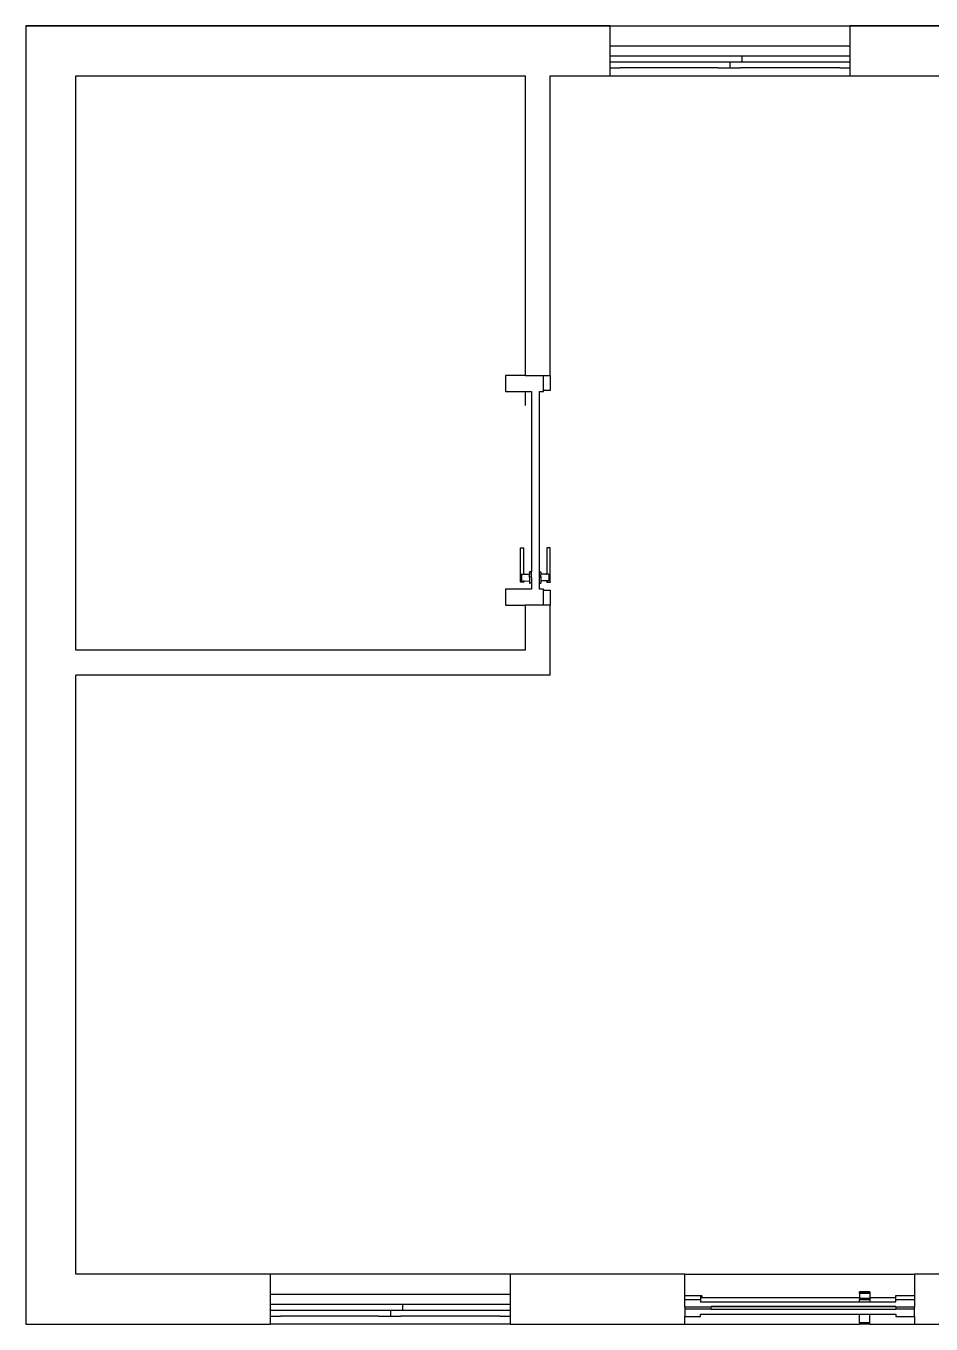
# Model space of a CAD drawing. Header units: millimetres. Extents: x -27866 to 69340, y 57830 to 119705.
# Drawn here: x 1121 to 5653, y 113205 to 119705 of the extents above; entities that cross this region are included whole.
import ezdxf

# ---------------------------------------------------------------- set-up
doc = ezdxf.new("R2010")
doc.units = ezdxf.units.MM
doc.layers.add('SectionCutEdges', color=7, linetype='Continuous')

msp = doc.modelspace()

# ---------------------------------------------------------------- linework, layer by layer
for p, q in [((1120.79975, 119705.38105), (9370.79975, 119705.38105)), ((4045.79975, 119705.38105), (5245.79975, 119705.38105)), ((4045.79975, 119605.38105), (5245.79975, 119605.38105)), ((4045.79975, 119555.38105), (4705.79975, 119555.38105)), ((4585.79975, 119495.38105), (4095.79975, 119495.38105)), ((5195.79975, 119495.38105), (4698.58862, 119495.38105)), ((4705.79975, 119525.38105), (5245.79975, 119525.38105)), ((4045.79975, 119455.38105), (5245.79975, 119455.38105)), ((3745.79975, 117955.38105), (3745.79975, 117880.38105)), ((3620.79975, 117874.86706), (3620.79975, 117805.38105)), ((3745.79975, 117880.38105), (3712.78753, 117880.38105)), ((3596.95032, 117091.64066), (3596.98892, 117091.93836)), ((3597.1832, 116921.44083), (3596.95032, 117091.64066)), ((3596.98892, 117091.93836), (3597.1029, 117092.21588)), ((3597.1029, 117092.21588), (3597.28451, 117092.45431)), ((3597.28451, 117092.45431), (3597.52135, 117092.63741)), ((3597.52135, 117092.63741), (3597.7973, 117092.75269)), ((3597.7973, 117092.75269), (3598.09354, 117092.7923)), ((3598.09354, 117092.7923), (3612.97593, 117092.81362)), ((3612.97593, 117092.81362), (3613.27228, 117092.77486)), ((3613.27228, 117092.77486), (3613.54854, 117092.66037)), ((3613.54854, 117092.66037), (3613.78588, 117092.47795)), ((3613.78588, 117092.47795), (3613.96814, 117092.24004)), ((3613.96814, 117092.24004), (3614.08288, 117091.96285)), ((3614.08288, 117091.96285), (3614.1223, 117091.66526)), ((3614.26272, 116960.52615), (3614.1223, 117091.66526)), ((3728.5957, 117091.69242), (3728.54095, 116960.43834)), ((3728.63467, 117091.99006), (3728.5957, 117091.69242)), ((3728.74901, 117092.26744), (3728.63467, 117091.99006)), ((3728.93091, 117092.50563), (3728.74901, 117092.26744)), ((3729.16799, 117092.68841), (3728.93091, 117092.50563)), ((3729.44408, 117092.80333), (3729.16799, 117092.68841)), ((3729.74037, 117092.84255), (3729.44408, 117092.80333)), ((3744.62277, 117092.84421), (3729.74037, 117092.84255)), ((3744.91907, 117092.80506), (3744.62277, 117092.84421)), ((3745.19519, 117092.69021), (3744.91907, 117092.80506)), ((3745.4323, 117092.50748), (3745.19519, 117092.69021)), ((3745.61426, 117092.26932), (3745.4323, 117092.50748)), ((3745.72866, 117091.99198), (3745.61426, 117092.26932)), ((3745.7677, 117091.69434), (3745.72866, 117091.99198)), ((3745.78675, 116921.49434), (3745.7677, 117091.69434)), ((3602.89387, 116959.69669), (3602.85526, 116959.39899)), ((3602.85526, 116959.39899), (3602.89932, 116927.19902)), ((3603.00785, 116959.97421), (3602.89387, 116959.69669)), ((3603.18946, 116960.21264), (3603.00785, 116959.97421)), ((3603.4263, 116960.39574), (3603.18946, 116960.21264)), ((3603.4263, 116960.39574), (3603.70225, 116960.51102)), ((3603.70225, 116960.51102), (3603.99849, 116960.55063)), ((3603.99849, 116960.55063), (3613.15688, 116960.56375)), ((3613.45323, 116960.52499), (3613.15688, 116960.56375)), ((3613.67284, 116960.5253), (3613.45323, 116960.52499)), ((3613.72933, 116960.52538), (3613.67284, 116960.5253)), ((3613.72933, 116960.52538), (3613.74947, 116960.5646)), ((3613.96643, 116960.52572), (3613.72933, 116960.52538)), ((3613.74947, 116960.5646), (3613.96643, 116960.52572)), ((3613.96643, 116960.52572), (3614.14831, 116960.56517)), ((3614.14831, 116960.56517), (3614.26272, 116960.52615)), ((3614.26272, 116960.52615), (3614.30168, 116960.56539)), ((3614.26272, 116960.52615), (3614.26288, 116960.41126)), ((3614.26288, 116960.41126), (3614.30199, 116960.33562)), ((3614.26304, 116960.29304), (3614.30199, 116960.33562)), ((3614.26313, 116960.22851), (3614.26304, 116960.29304)), ((3614.26313, 116960.22851), (3614.30242, 116960.02145)), ((3614.26353, 116959.93864), (3614.28192, 116959.99036)), ((3614.26353, 116959.93864), (3614.26384, 116959.71298)), ((3614.26384, 116959.71298), (3614.30325, 116959.41539)), ((3614.28192, 116959.99036), (3614.30242, 116960.02145)), ((3614.30168, 116960.56539), (3614.56641, 116960.52658)), ((3614.30325, 116959.41539), (3614.30199, 116960.33562)), ((3614.30199, 116960.33562), (3614.30325, 116959.41539)), ((3614.34185, 116959.71309), (3614.30325, 116959.41539)), ((3614.45584, 116959.99061), (3614.34185, 116959.71309)), ((3614.58701, 116960.22897), (3614.45584, 116959.99061)), ((3614.56641, 116960.52658), (3614.77587, 116960.56607)), ((3614.63744, 116960.22904), (3614.58701, 116960.22897)), ((3614.81578, 116960.41205), (3614.63744, 116960.22904)), ((3614.88318, 116960.52704), (3614.77587, 116960.56607)), ((3614.87429, 116960.41214), (3614.81578, 116960.41205)), ((3615.08232, 116960.52732), (3614.87429, 116960.41214)), ((3615.08232, 116960.52732), (3614.88318, 116960.52704)), ((3615.08232, 116960.52732), (3615.13973, 116960.56659)), ((3615.15024, 116960.52742), (3615.08232, 116960.52732)), ((3615.13973, 116960.56659), (3615.36846, 116960.56692)), ((3615.36846, 116960.56692), (3615.15024, 116960.52742)), ((3615.36846, 116960.56692), (3641.77685, 116960.60475)), ((3642.0732, 116960.56599), (3641.77685, 116960.60475)), ((3642.34946, 116960.4515), (3642.0732, 116960.56599)), ((3642.58681, 116960.26908), (3642.34946, 116960.4515)), ((3642.58681, 116960.26908), (3642.76906, 116960.03117)), ((3642.76906, 116960.03117), (3642.88381, 116959.75397)), ((3642.90749, 116970.95638), (3642.88381, 116959.75397)), ((3642.88381, 116959.75397), (3642.92322, 116959.45639)), ((3642.90749, 116970.95638), (3642.94609, 116971.25407)), ((3642.93802, 116948.64235), (3642.92322, 116959.45639)), ((3642.93802, 116948.64235), (3642.9772, 116948.52131)), ((3642.93877, 116948.09566), (3642.97743, 116948.35243)), ((3642.93877, 116948.09566), (3642.97813, 116947.83572)), ((3642.93996, 116947.22599), (3642.97813, 116947.83572)), ((3642.97926, 116947.01376), (3642.93996, 116947.22599)), ((3642.97926, 116947.01376), (3642.94151, 116946.09261)), ((3642.98072, 116945.94256), (3642.94151, 116946.09261)), ((3642.98072, 116945.94256), (3642.94332, 116944.77277)), ((3642.94332, 116944.77277), (3642.98243, 116944.69512)), ((3642.94525, 116943.3564), (3642.98243, 116944.69512)), ((3642.94525, 116943.3564), (3642.98609, 116942.01779)), ((3642.94609, 116971.25407), (3643.06008, 116971.53159)), ((3642.94719, 116941.94004), (3642.98609, 116942.01779)), ((3642.94719, 116941.94004), (3642.9878, 116940.77035)), ((3642.949, 116940.62019), (3642.9878, 116940.77035)), ((3642.98927, 116939.69916), (3642.949, 116940.62019)), ((3642.98927, 116939.69916), (3642.95055, 116939.48682)), ((3642.95055, 116939.48682), (3642.99039, 116938.8772)), ((3642.95174, 116938.61715), (3642.99039, 116938.8772)), ((3642.95174, 116938.61715), (3642.9911, 116938.36049)), ((3642.99133, 116938.19161), (3642.95249, 116938.07045)), ((3642.95249, 116938.07045), (3642.96728, 116927.25642)), ((3642.9772, 116948.52131), (3643.09194, 116948.24412)), ((3642.9772, 116948.52131), (3642.97743, 116948.35243)), ((3642.9911, 116938.36049), (3642.99133, 116938.19161)), ((3643.10532, 116938.46913), (3642.99133, 116938.19161)), ((3643.06008, 116971.53159), (3643.24168, 116971.77003)), ((3643.09194, 116948.24412), (3643.2742, 116948.00621)), ((3643.28692, 116938.70756), (3643.10532, 116938.46913)), ((3643.24168, 116971.77003), (3643.47853, 116971.95312)), ((3643.2742, 116948.00621), (3643.51154, 116947.82379)), ((3643.52376, 116938.89066), (3643.28692, 116938.70756)), ((3643.47853, 116971.95312), (3643.75447, 116972.0684)), ((3643.51154, 116947.82379), (3643.7878, 116947.7093)), ((3643.79971, 116939.00594), (3643.52376, 116938.89066)), ((3643.75447, 116972.0684), (3644.05072, 116972.10801)), ((3643.7878, 116947.7093), (3644.08415, 116947.67054)), ((3644.09595, 116939.04555), (3643.79971, 116939.00594)), ((3652.5568, 116972.1202), (3644.05072, 116972.10801)), ((3652.85315, 116972.08144), (3652.5568, 116972.1202)), ((3652.59023, 116947.68272), (3652.88648, 116947.72233)), ((3652.89292, 116939.01969), (3652.60204, 116939.05773)), ((3652.88922, 116972.06649), (3652.85315, 116972.08144)), ((3692.88922, 116972.08842), (3698.84429, 116972.08909)), ((3699.14059, 116972.04994), (3698.84429, 116972.08909)), ((3699.14332, 116947.69081), (3698.84703, 116947.65159)), ((3698.84799, 116939.02659), (3699.14429, 116938.98744)), ((3699.41671, 116971.93508), (3699.14059, 116972.04994)), ((3699.41941, 116947.80572), (3699.14332, 116947.69081)), ((3699.14429, 116938.98744), (3699.42041, 116938.87258)), ((3699.65382, 116971.75235), (3699.41671, 116971.93508)), ((3699.65648, 116947.98851), (3699.41941, 116947.80572)), ((3699.42041, 116938.87258), (3699.65752, 116938.68985)), ((3699.83578, 116971.5142), (3699.65382, 116971.75235)), ((3699.83839, 116948.2267), (3699.65648, 116947.98851)), ((3699.65752, 116938.68985), (3699.83948, 116938.4517)), ((3699.95018, 116971.23685), (3699.83578, 116971.5142)), ((3699.95272, 116948.50407), (3699.83839, 116948.2267)), ((3699.83948, 116938.4517), (3699.95388, 116938.17435)), ((3699.98922, 116970.93922), (3699.95018, 116971.23685)), ((3699.99172, 116948.62517), (3699.95272, 116948.50407)), ((3699.95272, 116948.50407), (3699.95274, 116948.33519)), ((3699.99178, 116948.07847), (3699.95274, 116948.33519)), ((3699.99178, 116948.07847), (3699.9528, 116947.81848)), ((3699.99187, 116947.2088), (3699.9528, 116947.81848)), ((3699.95289, 116946.99652), (3699.99187, 116947.2088)), ((3699.95289, 116946.99652), (3699.992, 116946.07543)), ((3699.95301, 116945.92532), (3699.992, 116946.07543)), ((3699.95301, 116945.92532), (3699.99215, 116944.75558)), ((3699.99215, 116944.75558), (3699.95315, 116944.67788)), ((3699.95315, 116944.67788), (3699.9533, 116943.33921)), ((3699.99231, 116943.33922), (3699.95315, 116944.67788)), ((3699.95345, 116942.00054), (3699.9533, 116943.33921)), ((3699.99231, 116943.33922), (3699.95345, 116942.00054)), ((3699.99247, 116941.92285), (3699.95345, 116942.00054)), ((3699.99247, 116941.92285), (3699.95359, 116940.75311)), ((3699.99261, 116940.603), (3699.95359, 116940.75311)), ((3699.95371, 116939.68191), (3699.99261, 116940.603)), ((3699.95371, 116939.68191), (3699.99274, 116939.46963)), ((3699.99274, 116939.46963), (3699.9538, 116938.85994)), ((3699.99284, 116938.59996), (3699.9538, 116938.85994)), ((3699.99284, 116938.59996), (3699.95386, 116938.34324)), ((3699.95386, 116938.34324), (3699.95388, 116938.17435)), ((3699.95388, 116938.17435), (3699.9929, 116938.05326)), ((3699.98922, 116970.93922), (3700.02948, 116959.73686)), ((3700.02948, 116959.73686), (3699.99051, 116959.43922)), ((3699.99172, 116948.62517), (3699.99051, 116959.43922)), ((3699.9929, 116938.05326), (3699.99411, 116927.23922)), ((3700.14382, 116960.01423), (3700.02948, 116959.73686)), ((3700.32572, 116960.25243), (3700.14382, 116960.01423)), ((3700.32572, 116960.25243), (3700.56279, 116960.43521)), ((3700.56279, 116960.43521), (3700.83888, 116960.55013)), ((3700.83888, 116960.55013), (3701.13518, 116960.58934)), ((3727.54359, 116960.5923), (3701.13518, 116960.58934)), ((3727.77232, 116960.59233), (3727.54359, 116960.5923)), ((3727.54359, 116960.5923), (3727.76188, 116960.55314)), ((3727.76188, 116960.55314), (3727.8298, 116960.55315)), ((3727.8298, 116960.55315), (3727.77232, 116960.59233)), ((3727.8298, 116960.55315), (3728.02893, 116960.55317)), ((3727.8298, 116960.55315), (3728.03799, 116960.43829)), ((3728.02893, 116960.55317), (3728.13618, 116960.59237)), ((3728.03799, 116960.43829), (3728.09651, 116960.43829)), ((3728.09651, 116960.43829), (3728.27511, 116960.25556)), ((3728.3457, 116960.55321), (3728.13618, 116960.59237)), ((3728.27511, 116960.25556), (3728.32554, 116960.25556)), ((3728.32554, 116960.25556), (3728.45707, 116960.0174)), ((3728.3457, 116960.55321), (3728.61038, 116960.59242)), ((3728.45707, 116960.0174), (3728.57146, 116959.74006)), ((3728.54095, 116960.43834), (3728.57146, 116959.74006)), ((3728.57146, 116959.74006), (3728.61051, 116959.44242)), ((3728.64939, 116960.55324), (3728.61038, 116960.59242)), ((3728.61051, 116959.44242), (3728.6104, 116960.36265)), ((3728.6104, 116960.36265), (3728.61051, 116959.44242)), ((3728.75853, 116960.55325), (3728.64939, 116960.55324)), ((3728.75853, 116960.55325), (3728.94569, 116960.55327)), ((3729.16258, 116960.59248), (3728.94569, 116960.55327)), ((3728.94569, 116960.55327), (3729.18278, 116960.5533)), ((3729.18278, 116960.5533), (3729.16258, 116960.59248)), ((3729.18278, 116960.5533), (3729.23928, 116960.55331)), ((3729.23928, 116960.55331), (3729.45888, 116960.55333)), ((3729.75518, 116960.59255), (3729.45888, 116960.55333)), ((3738.91358, 116960.59357), (3729.75518, 116960.59255)), ((3739.20988, 116960.55442), (3738.91358, 116960.59357)), ((3739.48599, 116960.43957), (3739.20988, 116960.55442)), ((3739.48599, 116960.43957), (3739.72311, 116960.25684)), ((3739.72311, 116960.25684), (3739.90507, 116960.01868)), ((3739.90507, 116960.01868), (3740.01946, 116959.74134)), ((3740.01946, 116959.74134), (3740.05851, 116959.4437)), ((3740.05851, 116959.4437), (3740.06211, 116927.2437)), ((3597.1832, 116921.44083), (3597.22261, 116921.14324)), ((3597.22261, 116921.14324), (3597.33736, 116920.86605)), ((3597.33736, 116920.86605), (3597.51961, 116920.62814)), ((3597.75696, 116920.44572), (3597.51961, 116920.62814)), ((3598.03322, 116920.33123), (3597.75696, 116920.44572)), ((3598.32957, 116920.29247), (3598.03322, 116920.33123)), ((3613.21195, 116920.31379), (3598.32957, 116920.29247)), ((3602.93874, 116926.90144), (3602.89932, 116927.19902)), ((3602.93874, 116926.90144), (3603.05348, 116926.62424)), ((3603.23574, 116926.38633), (3603.05348, 116926.62424)), ((3603.47308, 116926.20391), (3603.23574, 116926.38633)), ((3603.74935, 116926.08942), (3603.47308, 116926.20391)), ((3604.04569, 116926.05066), (3603.74935, 116926.08942)), ((3604.04569, 116926.05066), (3613.20409, 116926.06378)), ((3613.20409, 116926.06378), (3613.50038, 116926.06421)), ((3613.5082, 116920.3534), (3613.21195, 116920.31379)), ((3613.71994, 116926.10371), (3613.50038, 116926.06421)), ((3613.5082, 116920.3534), (3613.78414, 116920.46868)), ((3613.71994, 116926.10371), (3613.77643, 116926.10379)), ((3613.77643, 116926.10379), (3613.79668, 116926.06463)), ((3613.78414, 116920.46868), (3614.02099, 116920.65177)), ((3614.01358, 116926.06494), (3613.79668, 116926.06463)), ((3614.20068, 116926.1044), (3614.01358, 116926.06494)), ((3614.20259, 116920.89021), (3614.02099, 116920.65177)), ((3614.30988, 116926.06537), (3614.20068, 116926.1044)), ((3614.20259, 116920.89021), (3614.31658, 116921.16773)), ((3614.34772, 116926.91778), (3614.30902, 116926.69206)), ((3614.30902, 116926.69206), (3614.32755, 116926.64039)), ((3614.34814, 116926.60936), (3614.30942, 116926.40219)), ((3614.30942, 116926.40219), (3614.3095, 116926.33766)), ((3614.3095, 116926.33766), (3614.34857, 116926.29519)), ((3614.34857, 116926.29519), (3614.30967, 116926.21944)), ((3614.30967, 116926.21944), (3614.30988, 116926.06537)), ((3614.30988, 116926.06537), (3614.34888, 116926.06542)), ((3614.30988, 116926.06537), (3614.35518, 116921.46543)), ((3614.35518, 116921.46543), (3614.31658, 116921.16773)), ((3614.32755, 116926.64039), (3614.34814, 116926.60936)), ((3614.34857, 116926.29519), (3614.34772, 116926.91778)), ((3614.34772, 116926.91778), (3614.34857, 116926.29519)), ((3614.34888, 116926.06542), (3614.61351, 116926.10499)), ((3614.50147, 116926.64064), (3614.38673, 116926.91784)), ((3614.63329, 116926.40266), (3614.50147, 116926.64064)), ((3614.61351, 116926.10499), (3614.82308, 116926.0661)), ((3614.68373, 116926.40273), (3614.63329, 116926.40266)), ((3614.86256, 116926.22023), (3614.68373, 116926.40273)), ((3614.93028, 116926.10544), (3614.82308, 116926.0661)), ((3614.92107, 116926.22031), (3614.86256, 116926.22023)), ((3615.12941, 116926.10573), (3614.92107, 116926.22031)), ((3615.12941, 116926.10573), (3614.93028, 116926.10544)), ((3615.19733, 116926.10582), (3615.12941, 116926.10573)), ((3615.12941, 116926.10573), (3615.18694, 116926.06662)), ((3615.18694, 116926.06662), (3615.41567, 116926.06695)), ((3615.41567, 116926.06695), (3615.19733, 116926.10582)), ((3615.41567, 116926.06695), (3641.82406, 116926.10478)), ((3642.1203, 116926.14439), (3641.82406, 116926.10478)), ((3642.39625, 116926.25967), (3642.1203, 116926.14439)), ((3642.63309, 116926.44277), (3642.39625, 116926.25967)), ((3642.8147, 116926.6812), (3642.63309, 116926.44277)), ((3642.92868, 116926.95872), (3642.8147, 116926.6812)), ((3642.96728, 116927.25642), (3642.92868, 116926.95872)), ((3642.92868, 116926.95872), (3642.98302, 116915.75643)), ((3642.98302, 116915.75643), (3643.02243, 116915.45884)), ((3643.13718, 116915.18165), (3643.02243, 116915.45884)), ((3643.13718, 116915.18165), (3643.31943, 116914.94374)), ((3643.31943, 116914.94374), (3643.55678, 116914.76132)), ((3643.55678, 116914.76132), (3643.83304, 116914.64683)), ((3643.83304, 116914.64683), (3644.12939, 116914.60807)), ((3652.63547, 116914.62026), (3644.12939, 116914.60807)), ((3652.63547, 116914.62026), (3652.89564, 116914.65981)), ((3692.89565, 116914.58842), (3698.85073, 116914.58909)), ((3699.14702, 116914.62831), (3698.85073, 116914.58909)), ((3699.42311, 116914.74322), (3699.14702, 116914.62831)), ((3699.66018, 116914.92601), (3699.42311, 116914.74322)), ((3699.84209, 116915.1642), (3699.66018, 116914.92601)), ((3699.84209, 116915.1642), (3699.95642, 116915.44157)), ((3699.9954, 116915.73922), (3699.95642, 116915.44157)), ((3699.99411, 116927.23922), (3700.03315, 116926.94158)), ((3700.03315, 116926.94158), (3699.9954, 116915.73922)), ((3700.03315, 116926.94158), (3700.14755, 116926.66423)), ((3700.14755, 116926.66423), (3700.32951, 116926.42608)), ((3700.32951, 116926.42608), (3700.56662, 116926.24335)), ((3700.56662, 116926.24335), (3700.84274, 116926.1285)), ((3700.84274, 116926.1285), (3701.13904, 116926.08934)), ((3727.54746, 116926.0923), (3701.13904, 116926.08934)), ((3712.89948, 116880.38105), (3745.79975, 116880.38105)), ((3727.54746, 116926.0923), (3727.76573, 116926.13151)), ((3727.77619, 116926.09233), (3727.54746, 116926.0923)), ((3727.76573, 116926.13151), (3727.83365, 116926.13152)), ((3727.83365, 116926.13152), (3727.77619, 116926.09233)), ((3727.83365, 116926.13152), (3728.04182, 116926.24643)), ((3727.83365, 116926.13152), (3728.03278, 116926.13154)), ((3728.03278, 116926.13154), (3728.14005, 116926.09237)), ((3728.04182, 116926.24643), (3728.10033, 116926.24643)), ((3728.10033, 116926.24643), (3728.2789, 116926.42921)), ((3728.34956, 116926.13158), (3728.14005, 116926.09237)), ((3728.2789, 116926.42921), (3728.32933, 116926.42922)), ((3728.32933, 116926.42922), (3728.4608, 116926.6674)), ((3728.34956, 116926.13158), (3728.61424, 116926.09242)), ((3728.4608, 116926.6674), (3728.57514, 116926.94477)), ((3728.61414, 116926.94478), (3728.65318, 116926.71912)), ((3728.61421, 116926.32219), (3728.61414, 116926.94478)), ((3728.61414, 116926.94478), (3728.61421, 116926.32219)), ((3728.63472, 116926.66742), (3728.61418, 116926.63636)), ((3728.61418, 116926.63636), (3728.6142, 116926.42925)), ((3728.6142, 116926.42925), (3728.65322, 116926.36472)), ((3728.65322, 116926.36472), (3728.61421, 116926.32219)), ((3728.61421, 116926.32219), (3728.61422, 116926.24649)), ((3728.61424, 116926.09242), (3728.61422, 116926.24649)), ((3728.65325, 116926.09242), (3728.61424, 116926.09242)), ((3728.61424, 116926.09242), (3728.61475, 116921.49242)), ((3728.61475, 116921.49242), (3728.6538, 116921.19478)), ((3728.65318, 116926.71912), (3728.63472, 116926.66742)), ((3728.76238, 116926.13162), (3728.65325, 116926.09242)), ((3728.76819, 116920.91744), (3728.6538, 116921.19478)), ((3728.76238, 116926.13162), (3728.94954, 116926.09246)), ((3728.76819, 116920.91744), (3728.95015, 116920.67929)), ((3728.94954, 116926.09246), (3729.16645, 116926.09248)), ((3729.18727, 116920.49656), (3728.95015, 116920.67929)), ((3729.18663, 116926.13167), (3729.16645, 116926.09248)), ((3729.24313, 116926.13168), (3729.18663, 116926.13167)), ((3729.46338, 116920.3817), (3729.18727, 116920.49656)), ((3729.24313, 116926.13168), (3729.46274, 116926.09252)), ((3729.75904, 116926.09255), (3729.46274, 116926.09252)), ((3729.46338, 116920.3817), (3729.75968, 116920.34255)), ((3738.91744, 116926.09357), (3729.75904, 116926.09255)), ((3729.75968, 116920.34255), (3744.64208, 116920.34421)), ((3738.91744, 116926.09357), (3739.21373, 116926.13279)), ((3739.21373, 116926.13279), (3739.48982, 116926.24771)), ((3739.48982, 116926.24771), (3739.7269, 116926.43049)), ((3739.7269, 116926.43049), (3739.9088, 116926.66868)), ((3740.02314, 116926.94606), (3739.9088, 116926.66868)), ((3740.02314, 116926.94606), (3740.06211, 116927.2437)), ((3744.64208, 116920.34421), (3744.93837, 116920.38343)), ((3744.93837, 116920.38343), (3745.21447, 116920.49835)), ((3745.21447, 116920.49835), (3745.45154, 116920.68113)), ((3745.63344, 116920.91933), (3745.45154, 116920.68113)), ((3745.74778, 116921.1967), (3745.63344, 116920.91933)), ((3745.78675, 116921.49434), (3745.74778, 116921.1967)), ((3745.79975, 116880.38105), (3745.79975, 116805.38105)), ((3545.79975, 113455.38105), (2345.79975, 113455.38105)), ((4420.79975, 113455.38105), (5570.79975, 113455.38105)), ((5294.69459, 113366.39192), (5294.69459, 113366.94502)), ((5347.04193, 113366.94502), (5294.69459, 113366.94502)), ((5347.04193, 113366.39192), (5294.69459, 113366.39192)), ((5294.69459, 113365.18616), (5294.69459, 113366.39192)), ((5347.04193, 113366.39192), (5347.04193, 113366.94502)), ((5347.04193, 113365.18616), (5347.04193, 113366.39192)), ((2345.79975, 113355.38105), (3545.79975, 113355.38105)), ((2345.79975, 113305.38105), (3005.79975, 113305.38105)), ((4420.79975, 113347.9131), (4506.14182, 113347.9131)), ((4506.14182, 113347.35733), (4498.22568, 113347.35733)), ((4498.22568, 113347.35733), (4498.22568, 113336.24694)), ((4506.14182, 113336.24694), (4498.22568, 113336.24694)), ((4498.22568, 113336.24694), (4498.22568, 113327.58075)), ((4506.14182, 113347.35733), (4506.14182, 113347.9131)), ((4506.14182, 113347.35733), (4506.14182, 113336.24694)), ((5294.69459, 113336.24694), (4506.14182, 113336.24694)), ((5294.69459, 113357.97082), (5294.69459, 113353.05484)), ((5294.69459, 113353.05484), (5294.69459, 113352.17273)), ((5294.69459, 113352.17273), (5294.69459, 113345.40946)), ((5294.69459, 113345.40946), (5294.69459, 113336.24694)), ((5294.69459, 113336.24694), (5294.69459, 113335.04055)), ((5294.69459, 113335.04055), (5294.69459, 113333.73462)), ((5347.04193, 113333.73462), (5294.69459, 113333.73462)), ((5294.69459, 113333.73462), (5294.69459, 113328.67463)), ((5294.69459, 113328.67463), (5347.04193, 113328.67463)), ((5294.69459, 113326.94493), (5294.69459, 113328.67463)), ((5347.04193, 113326.94493), (5294.69459, 113326.94493)), ((5294.69459, 113316.46615), (5294.69459, 113326.94493)), ((5347.04193, 113358.39142), (5347.04193, 113357.97082)), ((5347.04193, 113357.97082), (5347.04193, 113353.05484)), ((5347.04193, 113353.05484), (5347.04193, 113352.17273)), ((5347.04193, 113352.17273), (5347.04193, 113345.40946)), ((5347.04193, 113345.40946), (5347.04193, 113336.24694)), ((5476.5809, 113336.24694), (5347.04193, 113336.24694)), ((5347.04193, 113336.24694), (5347.04193, 113335.04055)), ((5347.04193, 113335.04055), (5347.04193, 113333.73462)), ((5347.04193, 113333.73462), (5347.04193, 113328.67463)), ((5347.04193, 113328.67463), (5347.04193, 113326.94493)), ((5347.04193, 113326.94493), (5347.04193, 113316.46615)), ((5476.5809, 113347.9131), (5570.79975, 113347.9131)), ((5476.5809, 113336.24694), (5476.5809, 113347.9131)), ((5476.5809, 113327.58075), (5476.5809, 113336.24694)), ((2885.79975, 113245.38105), (2395.79975, 113245.38105)), ((3495.79975, 113245.38105), (2998.58862, 113245.38105)), ((3005.79975, 113275.38105), (3545.79975, 113275.38105)), ((5476.5809, 113291.83347), (4551.77796, 113291.83347)), ((5294.69459, 113253.0469), (5294.69459, 113254.06159)), ((5294.69459, 113246.33387), (5294.69459, 113253.0469)), ((5294.69459, 113239.42977), (5294.69459, 113246.33387)), ((5294.69459, 113228.52638), (5294.69459, 113239.42977)), ((5347.04193, 113253.0469), (5347.04193, 113254.06159)), ((5347.04193, 113246.33387), (5347.04193, 113253.0469)), ((5347.04193, 113239.42977), (5347.04193, 113246.33387)), ((5347.04193, 113228.52638), (5347.04193, 113239.42977)), ((3545.79975, 113205.38105), (2345.79975, 113205.38105)), ((5294.69459, 113221.76659), (5294.69459, 113228.52638)), ((5294.69459, 113220.34513), (5294.69459, 113221.76659)), ((5294.69459, 113214.89229), (5294.69459, 113220.34513)), ((5294.69459, 113213.56973), (5294.69459, 113214.89229)), ((5294.69459, 113212.17775), (5294.69459, 113213.56973)), ((5347.04193, 113221.76659), (5347.04193, 113228.52638)), ((5347.04193, 113220.34513), (5347.04193, 113221.76659)), ((5347.04193, 113214.89229), (5347.04193, 113220.34513)), ((5347.04193, 113213.56973), (5347.04193, 113214.89229)), ((5347.04193, 113212.17204), (5347.04193, 113213.56973))]:
    msp.add_line(p, q)
at = {"layer": 'SectionCutEdges'}
for p, q in [((1120.79975, 119705.38105), (1120.79975, 113205.38105)), ((4045.79975, 119705.38105), (1120.79975, 119705.38105)), ((4045.79975, 119605.38105), (4045.79975, 119705.38105)), ((7220.79975, 119705.38105), (5245.79975, 119705.38105)), ((5245.79975, 119705.38105), (5245.79975, 119605.38105)), ((4045.79975, 119555.38105), (4045.79975, 119605.38105)), ((5245.79975, 119605.38105), (5245.79975, 119555.38105)), ((4045.79975, 119525.38105), (4045.79975, 119555.38105)), ((4705.79975, 119555.38105), (4705.79975, 119525.38105)), ((4705.79975, 119555.38105), (5245.79975, 119555.38105)), ((5245.79975, 119555.38105), (5245.79975, 119525.38105)), ((4045.79975, 119495.38105), (4045.79975, 119525.38105)), ((4045.79975, 119525.38105), (4645.79975, 119525.38105)), ((4045.79975, 119455.38105), (4045.79975, 119495.38105)), ((4045.79975, 119495.38105), (4095.79975, 119495.38105)), ((4585.79975, 119495.38105), (4645.79975, 119495.38105)), ((4645.79975, 119525.38105), (4705.79975, 119525.38105)), ((4645.79975, 119525.38105), (4645.79975, 119495.38105)), ((4645.79975, 119495.38105), (4698.58862, 119495.38105)), ((5195.79975, 119495.38105), (5245.79975, 119495.38105)), ((5245.79975, 119525.38105), (5245.79975, 119495.38105)), ((5245.79975, 119495.38105), (5245.79975, 119455.38105)), ((1370.79975, 119455.38105), (3620.79975, 119455.38105)), ((1370.79975, 116580.38105), (1370.79975, 119455.38105)), ((3620.79975, 119455.38105), (3620.79975, 117955.38105)), ((3745.79975, 117955.38105), (3745.79975, 119455.38105)), ((3745.79975, 119455.38105), (4045.79975, 119455.38105)), ((5245.79975, 119455.38105), (5995.79975, 119455.38105)), ((3620.79975, 117955.38105), (3522.77914, 117955.35609)), ((3522.77914, 117955.35609), (3522.78815, 117874.85609)), ((3620.79975, 117955.38105), (3712.77914, 117955.37736)), ((3712.77914, 117955.37736), (3745.79975, 117955.38105)), ((3712.78815, 117874.87736), (3712.77914, 117955.37736)), ((3522.78815, 117874.85609), (3652.78815, 117874.87064)), ((3652.78815, 117874.87064), (3652.88922, 116972.06649)), ((3692.78815, 117874.87512), (3712.78815, 117874.87736)), ((3692.88922, 116972.08842), (3692.78815, 117874.87512)), ((3652.8893, 116971.30357), (3652.85426, 116971.26827)), ((3652.88648, 116947.72233), (3652.85426, 116971.26827)), ((3652.88668, 116947.57438), (3652.88648, 116947.72233)), ((3652.88727, 116947.13961), (3652.88668, 116947.57438)), ((3652.88727, 116947.13961), (3652.88822, 116946.44799)), ((3652.88945, 116945.54666), (3652.88822, 116946.44799)), ((3652.88922, 116972.06649), (3652.88923, 116971.9666)), ((3652.88923, 116971.9666), (3652.88925, 116971.78385)), ((3652.88925, 116971.78385), (3652.88928, 116971.54567)), ((3652.88928, 116971.54567), (3652.8893, 116971.30357)), ((3652.88945, 116945.54666), (3652.89089, 116944.49704)), ((3652.89243, 116943.37065), (3652.89089, 116944.49704)), ((3652.89243, 116943.37065), (3652.89256, 116942.24431)), ((3652.89256, 116942.24431), (3652.89267, 116941.19482)), ((3652.89267, 116941.19482), (3652.89278, 116940.29367)), ((3652.89278, 116940.29367), (3652.89285, 116939.60223)), ((3652.89285, 116939.60223), (3652.8929, 116939.1676)), ((3652.8929, 116939.1676), (3652.89292, 116939.01969)), ((3652.89292, 116939.01969), (3652.89555, 116915.50815)), ((3692.88922, 116972.04924), (3692.88922, 116972.08842)), ((3692.88923, 116971.93435), (3692.88922, 116972.04924)), ((3692.88925, 116971.75159), (3692.88923, 116971.93435)), ((3692.88928, 116971.51342), (3692.88925, 116971.75159)), ((3692.88931, 116971.23606), (3692.88928, 116971.51342)), ((3692.88934, 116970.93842), (3692.88931, 116971.23606)), ((3692.89552, 116915.73842), (3692.88934, 116970.93842)), ((3652.89887, 116885.87065), (3522.89887, 116885.8561)), ((3522.89887, 116885.8561), (3522.90788, 116805.3561)), ((3652.89555, 116915.50815), (3652.89555, 116915.47299)), ((3652.89555, 116915.47299), (3652.89558, 116915.19563)), ((3652.89558, 116915.19563), (3652.89561, 116914.95746)), ((3652.89561, 116914.95746), (3652.89563, 116914.7747)), ((3652.89563, 116914.7747), (3652.89564, 116914.65981)), ((3652.89564, 116914.65981), (3652.89887, 116885.87065)), ((3692.89556, 116915.44078), (3692.89552, 116915.73842)), ((3692.89559, 116915.16342), (3692.89556, 116915.44078)), ((3692.89562, 116914.92525), (3692.89559, 116915.16342)), ((3692.89564, 116914.74249), (3692.89562, 116914.92525)), ((3692.89565, 116914.62761), (3692.89564, 116914.74249)), ((3692.89565, 116914.58842), (3692.89565, 116914.62761)), ((3692.89887, 116885.87513), (3692.89565, 116914.58842)), ((3712.89887, 116885.87737), (3692.89887, 116885.87513)), ((3712.89948, 116880.38105), (3712.89887, 116885.87737)), ((3712.90788, 116805.38105), (3712.89948, 116880.38105)), ((3522.90788, 116805.3561), (3620.79975, 116805.36706)), ((3712.90788, 116805.38105), (3620.79975, 116805.36706)), ((3620.79975, 116805.36706), (3620.79975, 116580.38105)), ((3745.79975, 116805.38105), (3712.90788, 116805.38105)), ((3745.79975, 116455.38105), (3745.79975, 116805.38105)), ((3620.79975, 116580.38105), (1370.79975, 116580.38105)), ((1370.79975, 113455.38105), (1370.79975, 116455.38105)), ((3745.79975, 116455.38105), (1370.79975, 116455.38105)), ((2345.79975, 113455.38105), (1370.79975, 113455.38105)), ((2345.79975, 113355.38105), (2345.79975, 113455.38105)), ((4420.79975, 113455.38105), (3545.79975, 113455.38105)), ((3545.79975, 113455.38105), (3545.79975, 113355.38105)), ((4420.79975, 113347.9131), (4420.79975, 113455.38105)), ((9120.79975, 113455.38105), (5570.79975, 113455.38105)), ((5570.79975, 113455.38105), (5570.79975, 113347.9131)), ((5294.69459, 113365.18616), (5347.04193, 113365.18616)), ((5294.69459, 113357.97082), (5294.69459, 113365.18616)), ((5347.04193, 113365.18616), (5347.04193, 113360.15362)), ((5347.04193, 113358.39142), (5347.04193, 113360.15362)), ((2345.79975, 113305.38105), (2345.79975, 113355.38105)), ((2345.79975, 113275.38105), (2345.79975, 113305.38105)), ((3005.79975, 113305.38105), (3005.79975, 113275.38105)), ((3005.79975, 113305.38105), (3545.79975, 113305.38105)), ((3545.79975, 113355.38105), (3545.79975, 113305.38105)), ((3545.79975, 113305.38105), (3545.79975, 113275.38105)), ((4420.79975, 113327.58075), (4420.79975, 113347.9131)), ((4420.79975, 113327.58075), (4498.22568, 113327.58075)), ((4420.79975, 113290.57752), (4420.79975, 113327.58075)), ((4498.22568, 113327.58075), (4498.22568, 113316.46615)), ((4498.22568, 113316.46615), (5294.69459, 113316.46615)), ((5347.04193, 113358.39142), (5294.69459, 113357.97082)), ((5294.69459, 113316.46615), (5347.04193, 113316.46615)), ((5347.04193, 113316.46615), (5476.5809, 113316.46615)), ((5476.5809, 113327.58075), (5570.79975, 113327.58075)), ((5476.5809, 113316.46615), (5476.5809, 113327.58075)), ((5570.79975, 113347.9131), (5570.79975, 113327.58075)), ((5570.79975, 113327.58075), (5570.79975, 113290.57752)), ((2345.79975, 113245.38105), (2345.79975, 113275.38105)), ((2345.79975, 113275.38105), (2945.79975, 113275.38105)), ((2345.79975, 113205.38105), (2345.79975, 113245.38105)), ((2345.79975, 113245.38105), (2395.79975, 113245.38105)), ((2885.79975, 113245.38105), (2945.79975, 113245.38105)), ((2945.79975, 113275.38105), (3005.79975, 113275.38105)), ((2945.79975, 113275.38105), (2945.79975, 113245.38105)), ((2945.79975, 113245.38105), (2998.58862, 113245.38105)), ((3495.79975, 113245.38105), (3545.79975, 113245.38105)), ((3545.79975, 113275.38105), (3545.79975, 113245.38105)), ((3545.79975, 113245.38105), (3545.79975, 113205.38105)), ((4551.77796, 113290.57752), (4420.79975, 113290.57752)), ((4420.79975, 113290.57752), (4420.79975, 113279.94674)), ((4551.77796, 113279.94674), (4420.79975, 113279.94674)), ((4420.79975, 113279.94674), (4420.79975, 113242.94804)), ((4420.79975, 113205.38105), (4420.79975, 113242.94804)), ((4420.79975, 113242.94804), (4498.22568, 113242.94804)), ((4498.22568, 113254.06159), (5294.69459, 113254.06159)), ((4498.22568, 113242.94804), (4498.22568, 113254.06159)), ((5476.5809, 113292.64915), (4551.77796, 113292.64915)), ((4551.77796, 113292.64915), (4551.77796, 113291.83347)), ((4551.77796, 113291.83347), (4551.77796, 113290.57752)), ((4551.77796, 113279.94674), (4551.77796, 113290.57752)), ((4551.77796, 113277.87632), (4551.77796, 113279.94674)), ((5476.5809, 113277.87632), (4551.77796, 113277.87632)), ((5294.69459, 113254.06159), (5347.04193, 113254.06159)), ((5347.04193, 113254.06159), (5476.5809, 113254.06159)), ((5476.5809, 113292.64915), (5476.5809, 113291.83347)), ((5476.5809, 113290.57752), (5476.5809, 113291.83347)), ((5570.79975, 113290.57752), (5476.5809, 113290.57752)), ((5476.5809, 113290.57752), (5476.5809, 113279.94674)), ((5570.79975, 113279.94674), (5476.5809, 113279.94674)), ((5476.5809, 113279.94674), (5476.5809, 113277.87632)), ((5476.5809, 113254.06159), (5476.5809, 113242.94804)), ((5476.5809, 113242.94804), (5570.79975, 113242.94804)), ((5570.79975, 113279.94674), (5570.79975, 113290.57752)), ((5570.79975, 113242.94804), (5570.79975, 113279.94674)), ((5570.79975, 113242.94804), (5570.79975, 113205.38105)), ((1120.79975, 113205.38105), (2345.79975, 113205.38105)), ((3545.79975, 113205.38105), (4420.79975, 113205.38105)), ((4420.79975, 113205.38105), (5294.69459, 113205.38105)), ((5294.69459, 113212.17775), (5294.69459, 113205.38105)), ((5347.04193, 113212.17204), (5294.69459, 113212.17775)), ((5347.04193, 113205.38105), (5294.69459, 113205.38105)), ((5347.04193, 113205.38105), (5347.04193, 113212.17204)), ((5347.04193, 113205.38105), (5570.79975, 113205.38105)), ((5570.79975, 113205.38105), (9370.79975, 113205.38105))]:
    msp.add_line(p, q, dxfattribs=at)

doc.saveas('drawing.dxf')
